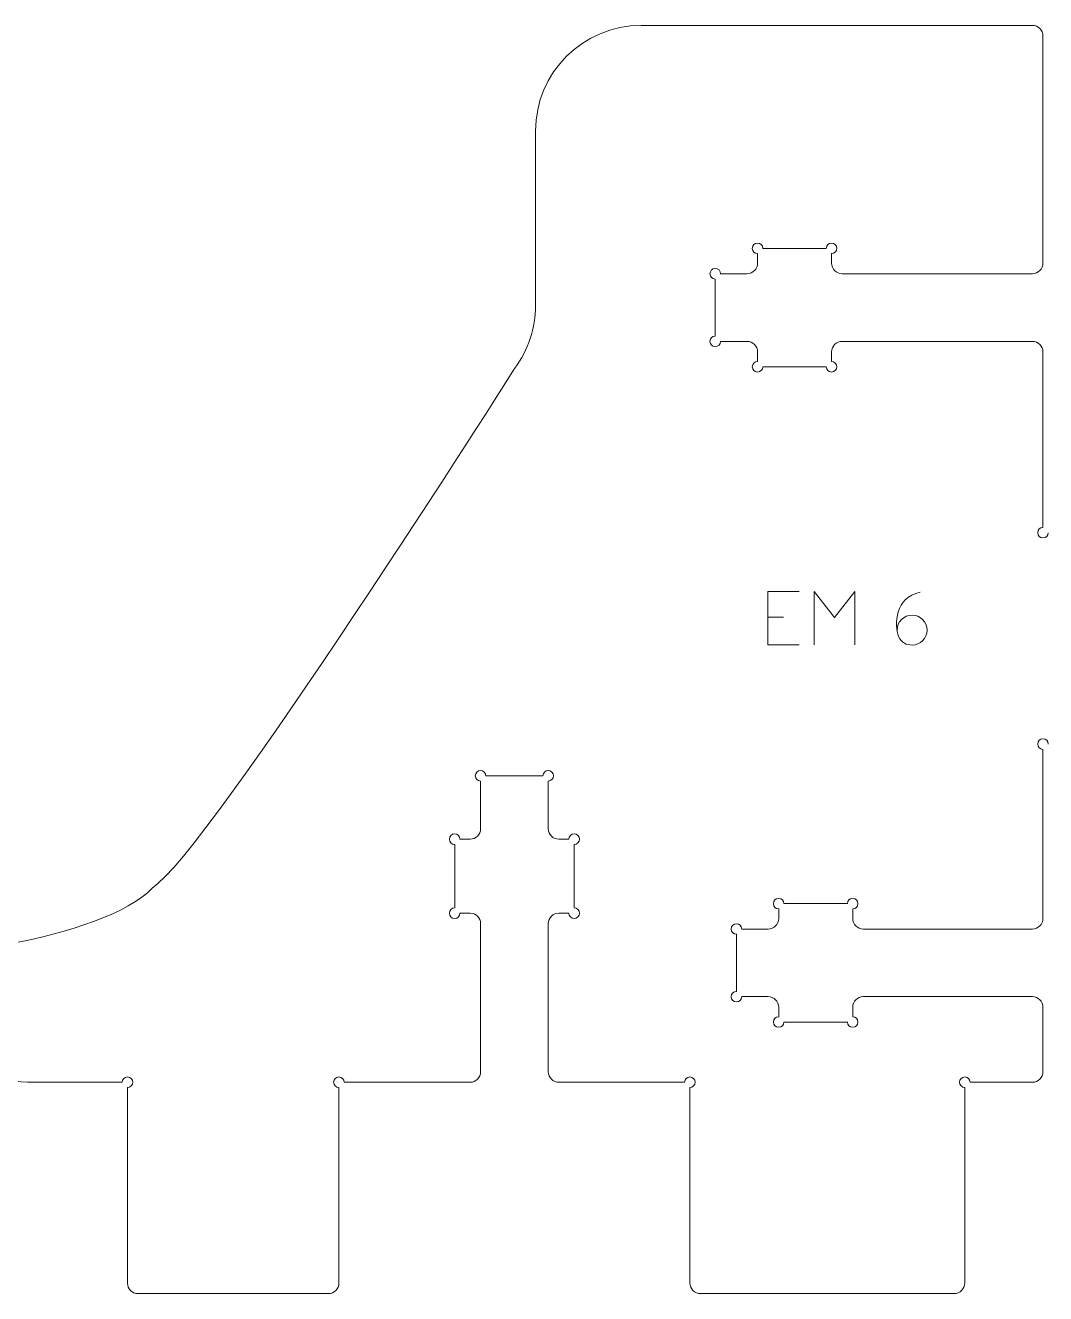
# Model space of a CAD drawing. Header units: inches. Extents: x 2 to 349, y -345 to -5.
# Drawn here: x 218.6 to 266.8, y -288.7 to -228.7 of the extents above; entities that cross this region are included whole.
import ezdxf

# ---------------------------------------------------------------- set-up
doc = ezdxf.new("R2010")
doc.units = ezdxf.units.IN
doc.header["$MEASUREMENT"] = 0
doc.layers.add('exterieur', color=7, linetype='Continuous')
doc.layers.add('gravure', color=7, linetype='Continuous')

# ---------------------------------------------------------------- blocks, each defined once
blk = doc.blocks.new('block 1356')
at = {"layer": 'exterieur', "lineweight": 0}
blk.add_open_spline([(218.135, -272.071), (220.347, -271.672), (223.533, -270.681), (224.562, -269.492)], degree=3, dxfattribs=at)
blk = doc.blocks.new('block 1357')
at = {"layer": 'exterieur', "lineweight": 0}
blk.add_open_spline([(241.716, -244.903), (241.716, -244.903), (227.149, -267.899), (224.562, -269.492)], degree=3, dxfattribs=at)
blk = doc.blocks.new('block 1358')
at = {"layer": 'exterieur', "lineweight": 0}
blk.add_lwpolyline([(242.698, -233.681), (242.698, -241.927)], dxfattribs=at)
blk = doc.blocks.new('block 1359')
at = {"layer": 'exterieur', "lineweight": 0}
blk.add_lwpolyline([(266.198, -228.681), (247.698, -228.681)], dxfattribs=at)
blk = doc.blocks.new('block 1360')
at = {"layer": 'exterieur', "lineweight": 0}
blk.add_lwpolyline([(266.698, -239.931), (266.698, -229.181)], dxfattribs=at)
blk = doc.blocks.new('block 1361')
at = {"layer": 'exterieur', "lineweight": 0}
blk.add_lwpolyline([(266.198, -240.431), (257.197, -240.431)], dxfattribs=at)
blk = doc.blocks.new('block 1362')
at = {"layer": 'exterieur', "lineweight": 0}
blk.add_lwpolyline([(256.698, -239.931), (256.698, -239.481)], dxfattribs=at)
blk = doc.blocks.new('block 1363')
at = {"layer": 'exterieur', "lineweight": 0}
blk.add_lwpolyline([(256.448, -239.231), (253.448, -239.231)], dxfattribs=at)
blk = doc.blocks.new('block 1364')
at = {"layer": 'exterieur', "lineweight": 0}
blk.add_lwpolyline([(253.198, -239.481), (253.198, -239.931)], dxfattribs=at)
blk = doc.blocks.new('block 1365')
at = {"layer": 'exterieur', "lineweight": 0}
blk.add_lwpolyline([(252.697, -240.431), (251.448, -240.431)], dxfattribs=at)
blk = doc.blocks.new('block 1366')
at = {"layer": 'exterieur', "lineweight": 0}
blk.add_lwpolyline([(251.197, -243.381), (251.197, -240.681)], dxfattribs=at)
blk = doc.blocks.new('block 1367')
at = {"layer": 'exterieur', "lineweight": 0}
blk.add_lwpolyline([(252.697, -243.631), (251.448, -243.631)], dxfattribs=at)
blk = doc.blocks.new('block 1368')
at = {"layer": 'exterieur', "lineweight": 0}
blk.add_lwpolyline([(253.198, -244.581), (253.198, -244.131)], dxfattribs=at)
blk = doc.blocks.new('block 1369')
at = {"layer": 'exterieur', "lineweight": 0}
blk.add_lwpolyline([(256.448, -244.831), (253.448, -244.831)], dxfattribs=at)
blk = doc.blocks.new('block 1370')
at = {"layer": 'exterieur', "lineweight": 0}
blk.add_lwpolyline([(256.698, -244.131), (256.698, -244.581)], dxfattribs=at)
blk = doc.blocks.new('block 1371')
at = {"layer": 'exterieur', "lineweight": 0}
blk.add_lwpolyline([(266.198, -243.631), (257.197, -243.631)], dxfattribs=at)
blk = doc.blocks.new('block 1372')
at = {"layer": 'exterieur', "lineweight": 0}
blk.add_lwpolyline([(266.698, -252.431), (266.698, -244.131)], dxfattribs=at)
blk = doc.blocks.new('block 1376')
at = {"layer": 'exterieur', "lineweight": 0}
blk.add_lwpolyline([(266.698, -270.931), (266.698, -262.931)], dxfattribs=at)
blk = doc.blocks.new('block 1377')
at = {"layer": 'exterieur', "lineweight": 0}
blk.add_lwpolyline([(266.198, -271.431), (258.198, -271.431)], dxfattribs=at)
blk = doc.blocks.new('block 1378')
at = {"layer": 'exterieur', "lineweight": 0}
blk.add_lwpolyline([(257.698, -270.931), (257.698, -270.481)], dxfattribs=at)
blk = doc.blocks.new('block 1379')
at = {"layer": 'exterieur', "lineweight": 0}
blk.add_lwpolyline([(257.448, -270.231), (254.448, -270.231)], dxfattribs=at)
blk = doc.blocks.new('block 1380')
at = {"layer": 'exterieur', "lineweight": 0}
blk.add_lwpolyline([(254.197, -270.481), (254.197, -270.931)], dxfattribs=at)
blk = doc.blocks.new('block 1381')
at = {"layer": 'exterieur', "lineweight": 0}
blk.add_lwpolyline([(253.698, -271.431), (252.448, -271.431)], dxfattribs=at)
blk = doc.blocks.new('block 1382')
at = {"layer": 'exterieur', "lineweight": 0}
blk.add_lwpolyline([(252.198, -274.381), (252.198, -271.681)], dxfattribs=at)
blk = doc.blocks.new('block 1383')
at = {"layer": 'exterieur', "lineweight": 0}
blk.add_lwpolyline([(253.698, -274.631), (252.448, -274.631)], dxfattribs=at)
blk = doc.blocks.new('block 1384')
at = {"layer": 'exterieur', "lineweight": 0}
blk.add_lwpolyline([(254.197, -275.581), (254.197, -275.131)], dxfattribs=at)
blk = doc.blocks.new('block 1385')
at = {"layer": 'exterieur', "lineweight": 0}
blk.add_lwpolyline([(257.448, -275.831), (254.448, -275.831)], dxfattribs=at)
blk = doc.blocks.new('block 1386')
at = {"layer": 'exterieur', "lineweight": 0}
blk.add_lwpolyline([(257.698, -275.131), (257.698, -275.581)], dxfattribs=at)
blk = doc.blocks.new('block 1387')
at = {"layer": 'exterieur', "lineweight": 0}
blk.add_lwpolyline([(266.198, -274.631), (258.198, -274.631)], dxfattribs=at)
blk = doc.blocks.new('block 1388')
at = {"layer": 'exterieur', "lineweight": 0}
blk.add_lwpolyline([(266.698, -278.181), (266.698, -275.131)], dxfattribs=at)
blk = doc.blocks.new('block 1389')
at = {"layer": 'exterieur', "lineweight": 0}
blk.add_lwpolyline([(263.248, -278.681), (266.198, -278.681)], dxfattribs=at)
blk = doc.blocks.new('block 1390')
at = {"layer": 'exterieur', "lineweight": 0}
blk.add_lwpolyline([(262.998, -288.181), (262.998, -278.931)], dxfattribs=at)
blk = doc.blocks.new('block 1391')
at = {"layer": 'exterieur', "lineweight": 0}
blk.add_lwpolyline([(250.498, -288.681), (262.498, -288.681)], dxfattribs=at)
blk = doc.blocks.new('block 1392')
at = {"layer": 'exterieur', "lineweight": 0}
blk.add_lwpolyline([(249.998, -278.931), (249.998, -288.181)], dxfattribs=at)
blk = doc.blocks.new('block 1393')
at = {"layer": 'exterieur', "lineweight": 0}
blk.add_lwpolyline([(243.798, -278.681), (249.748, -278.681)], dxfattribs=at)
blk = doc.blocks.new('block 1394')
at = {"layer": 'exterieur', "lineweight": 0}
blk.add_lwpolyline([(243.298, -271.181), (243.298, -278.181)], dxfattribs=at)
blk = doc.blocks.new('block 1395')
at = {"layer": 'exterieur', "lineweight": 0}
blk.add_lwpolyline([(244.273, -270.681), (243.798, -270.681)], dxfattribs=at)
blk = doc.blocks.new('block 1396')
at = {"layer": 'exterieur', "lineweight": 0}
blk.add_lwpolyline([(244.523, -267.431), (244.523, -270.431)], dxfattribs=at)
blk = doc.blocks.new('block 1397')
at = {"layer": 'exterieur', "lineweight": 0}
blk.add_lwpolyline([(243.798, -267.181), (244.273, -267.181)], dxfattribs=at)
blk = doc.blocks.new('block 1398')
at = {"layer": 'exterieur', "lineweight": 0}
blk.add_lwpolyline([(243.298, -264.431), (243.298, -266.681)], dxfattribs=at)
blk = doc.blocks.new('block 1399')
at = {"layer": 'exterieur', "lineweight": 0}
blk.add_lwpolyline([(240.348, -264.181), (243.048, -264.181)], dxfattribs=at)
blk = doc.blocks.new('block 1400')
at = {"layer": 'exterieur', "lineweight": 0}
blk.add_lwpolyline([(240.098, -266.681), (240.098, -264.431)], dxfattribs=at)
blk = doc.blocks.new('block 1401')
at = {"layer": 'exterieur', "lineweight": 0}
blk.add_lwpolyline([(239.123, -267.181), (239.598, -267.181)], dxfattribs=at)
blk = doc.blocks.new('block 1402')
at = {"layer": 'exterieur', "lineweight": 0}
blk.add_lwpolyline([(238.873, -270.431), (238.873, -267.431)], dxfattribs=at)
blk = doc.blocks.new('block 1403')
at = {"layer": 'exterieur', "lineweight": 0}
blk.add_lwpolyline([(239.598, -270.681), (239.123, -270.681)], dxfattribs=at)
blk = doc.blocks.new('block 1404')
at = {"layer": 'exterieur', "lineweight": 0}
blk.add_lwpolyline([(240.098, -278.181), (240.098, -271.181)], dxfattribs=at)
blk = doc.blocks.new('block 1405')
at = {"layer": 'exterieur', "lineweight": 0}
blk.add_lwpolyline([(233.648, -278.681), (239.598, -278.681)], dxfattribs=at)
blk = doc.blocks.new('block 1406')
at = {"layer": 'exterieur', "lineweight": 0}
blk.add_lwpolyline([(233.398, -288.181), (233.398, -278.931)], dxfattribs=at)
blk = doc.blocks.new('block 1407')
at = {"layer": 'exterieur', "lineweight": 0}
blk.add_lwpolyline([(223.898, -288.681), (232.898, -288.681)], dxfattribs=at)
blk = doc.blocks.new('block 1408')
at = {"layer": 'exterieur', "lineweight": 0}
blk.add_lwpolyline([(223.398, -278.931), (223.398, -288.181)], dxfattribs=at)
blk = doc.blocks.new('block 1409')
at = {"layer": 'exterieur', "lineweight": 0}
blk.add_lwpolyline([(218.668, -278.681), (223.148, -278.681)], dxfattribs=at)
blk = doc.blocks.new('block 1411')
at = {"layer": 'exterieur', "lineweight": 0}
blk.add_open_spline([(242.698, -241.927), (242.698, -242.999), (242.353, -244.042), (241.716, -244.903)], degree=3, dxfattribs=at)
blk = doc.blocks.new('block 1412')
at = {"layer": 'exterieur', "lineweight": 0}
blk.add_open_spline([(247.698, -228.681), (244.936, -228.681), (242.698, -230.92), (242.698, -233.681)], degree=3, dxfattribs=at)
blk = doc.blocks.new('block 1413')
at = {"layer": 'exterieur', "lineweight": 0}
blk.add_open_spline([(266.698, -229.181), (266.698, -228.905), (266.474, -228.681), (266.198, -228.681)], degree=3, dxfattribs=at)
blk = doc.blocks.new('block 1414')
at = {"layer": 'exterieur', "lineweight": 0}
blk.add_open_spline([(266.198, -240.431), (266.474, -240.431), (266.698, -240.207), (266.698, -239.931)], degree=3, dxfattribs=at)
blk = doc.blocks.new('block 1415')
at = {"layer": 'exterieur', "lineweight": 0}
blk.add_open_spline([(256.698, -239.931), (256.698, -240.207), (256.922, -240.431), (257.197, -240.431)], degree=3, dxfattribs=at)
blk = doc.blocks.new('block 1416')
at = {"layer": 'exterieur', "lineweight": 0}
blk.add_open_spline([(256.698, -239.481), (256.836, -239.481), (256.948, -239.369), (256.948, -239.231), (256.948, -239.093), (256.836, -238.981), (256.698, -238.981), (256.559, -238.981), (256.448, -239.093), (256.448, -239.231)], degree=3, knots=[0, 0, 0, 0, 1, 1, 1, 2, 2, 2, 3, 3, 3, 3], dxfattribs=at)
blk = doc.blocks.new('block 1417')
at = {"layer": 'exterieur', "lineweight": 0}
blk.add_open_spline([(253.448, -239.231), (253.448, -239.093), (253.336, -238.981), (253.198, -238.981), (253.06, -238.981), (252.948, -239.093), (252.948, -239.231), (252.948, -239.369), (253.06, -239.481), (253.198, -239.481)], degree=3, knots=[0, 0, 0, 0, 1, 1, 1, 2, 2, 2, 3, 3, 3, 3], dxfattribs=at)
blk = doc.blocks.new('block 1418')
at = {"layer": 'exterieur', "lineweight": 0}
blk.add_open_spline([(252.697, -240.431), (252.974, -240.431), (253.198, -240.207), (253.198, -239.931)], degree=3, dxfattribs=at)
blk = doc.blocks.new('block 1419')
at = {"layer": 'exterieur', "lineweight": 0}
blk.add_open_spline([(251.448, -240.431), (251.448, -240.293), (251.336, -240.181), (251.197, -240.181), (251.06, -240.181), (250.948, -240.293), (250.948, -240.431), (250.948, -240.569), (251.06, -240.681), (251.197, -240.681)], degree=3, knots=[0, 0, 0, 0, 1, 1, 1, 2, 2, 2, 3, 3, 3, 3], dxfattribs=at)
blk = doc.blocks.new('block 1420')
at = {"layer": 'exterieur', "lineweight": 0}
blk.add_open_spline([(251.197, -243.381), (251.06, -243.381), (250.948, -243.493), (250.948, -243.631), (250.948, -243.769), (251.06, -243.881), (251.197, -243.881), (251.336, -243.881), (251.448, -243.769), (251.448, -243.631)], degree=3, knots=[0, 0, 0, 0, 1, 1, 1, 2, 2, 2, 3, 3, 3, 3], dxfattribs=at)
blk = doc.blocks.new('block 1421')
at = {"layer": 'exterieur', "lineweight": 0}
blk.add_open_spline([(253.198, -244.131), (253.198, -243.855), (252.974, -243.631), (252.697, -243.631)], degree=3, dxfattribs=at)
blk = doc.blocks.new('block 1422')
at = {"layer": 'exterieur', "lineweight": 0}
blk.add_open_spline([(253.198, -244.581), (253.06, -244.581), (252.948, -244.693), (252.948, -244.831), (252.948, -244.969), (253.06, -245.081), (253.198, -245.081), (253.336, -245.081), (253.448, -244.969), (253.448, -244.831)], degree=3, knots=[0, 0, 0, 0, 1, 1, 1, 2, 2, 2, 3, 3, 3, 3], dxfattribs=at)
blk = doc.blocks.new('block 1423')
at = {"layer": 'exterieur', "lineweight": 0}
blk.add_open_spline([(256.448, -244.831), (256.448, -244.969), (256.559, -245.081), (256.698, -245.081), (256.836, -245.081), (256.948, -244.969), (256.948, -244.831), (256.948, -244.693), (256.836, -244.581), (256.698, -244.581)], degree=3, knots=[0, 0, 0, 0, 1, 1, 1, 2, 2, 2, 3, 3, 3, 3], dxfattribs=at)
blk = doc.blocks.new('block 1424')
at = {"layer": 'exterieur', "lineweight": 0}
blk.add_open_spline([(257.197, -243.631), (256.922, -243.631), (256.698, -243.855), (256.698, -244.131)], degree=3, dxfattribs=at)
blk = doc.blocks.new('block 1425')
at = {"layer": 'exterieur', "lineweight": 0}
blk.add_open_spline([(266.698, -244.131), (266.698, -243.855), (266.474, -243.631), (266.198, -243.631)], degree=3, dxfattribs=at)
blk = doc.blocks.new('block 1426')
at = {"layer": 'exterieur', "lineweight": 0}
blk.add_open_spline([(266.698, -252.431), (266.56, -252.431), (266.447, -252.543), (266.447, -252.681), (266.447, -252.819), (266.56, -252.931), (266.698, -252.931), (266.836, -252.931), (266.948, -252.819), (266.948, -252.681)], degree=3, knots=[0, 0, 0, 0, 1, 1, 1, 2, 2, 2, 3, 3, 3, 3], dxfattribs=at)
blk = doc.blocks.new('block 1429')
at = {"layer": 'exterieur', "lineweight": 0}
blk.add_open_spline([(266.948, -262.681), (266.948, -262.543), (266.836, -262.431), (266.698, -262.431), (266.56, -262.431), (266.447, -262.543), (266.447, -262.681), (266.447, -262.819), (266.56, -262.931), (266.698, -262.931)], degree=3, knots=[0, 0, 0, 0, 1, 1, 1, 2, 2, 2, 3, 3, 3, 3], dxfattribs=at)
blk = doc.blocks.new('block 1430')
at = {"layer": 'exterieur', "lineweight": 0}
blk.add_open_spline([(266.198, -271.431), (266.474, -271.431), (266.698, -271.207), (266.698, -270.931)], degree=3, dxfattribs=at)
blk = doc.blocks.new('block 1431')
at = {"layer": 'exterieur', "lineweight": 0}
blk.add_open_spline([(257.698, -270.931), (257.698, -271.207), (257.922, -271.431), (258.198, -271.431)], degree=3, dxfattribs=at)
blk = doc.blocks.new('block 1432')
at = {"layer": 'exterieur', "lineweight": 0}
blk.add_open_spline([(257.698, -270.481), (257.836, -270.481), (257.948, -270.369), (257.948, -270.231), (257.948, -270.093), (257.836, -269.981), (257.698, -269.981), (257.56, -269.981), (257.448, -270.093), (257.448, -270.231)], degree=3, knots=[0, 0, 0, 0, 1, 1, 1, 2, 2, 2, 3, 3, 3, 3], dxfattribs=at)
blk = doc.blocks.new('block 1433')
at = {"layer": 'exterieur', "lineweight": 0}
blk.add_open_spline([(254.448, -270.231), (254.448, -270.093), (254.336, -269.981), (254.197, -269.981), (254.06, -269.981), (253.948, -270.093), (253.948, -270.231), (253.948, -270.369), (254.06, -270.481), (254.197, -270.481)], degree=3, knots=[0, 0, 0, 0, 1, 1, 1, 2, 2, 2, 3, 3, 3, 3], dxfattribs=at)
blk = doc.blocks.new('block 1434')
at = {"layer": 'exterieur', "lineweight": 0}
blk.add_open_spline([(253.698, -271.431), (253.974, -271.431), (254.197, -271.207), (254.197, -270.931)], degree=3, dxfattribs=at)
blk = doc.blocks.new('block 1435')
at = {"layer": 'exterieur', "lineweight": 0}
blk.add_open_spline([(252.448, -271.431), (252.448, -271.293), (252.336, -271.181), (252.198, -271.181), (252.059, -271.181), (251.948, -271.293), (251.948, -271.431), (251.948, -271.569), (252.059, -271.681), (252.198, -271.681)], degree=3, knots=[0, 0, 0, 0, 1, 1, 1, 2, 2, 2, 3, 3, 3, 3], dxfattribs=at)
blk = doc.blocks.new('block 1436')
at = {"layer": 'exterieur', "lineweight": 0}
blk.add_open_spline([(252.198, -274.381), (252.059, -274.381), (251.948, -274.493), (251.948, -274.631), (251.948, -274.769), (252.059, -274.881), (252.198, -274.881), (252.336, -274.881), (252.448, -274.769), (252.448, -274.631)], degree=3, knots=[0, 0, 0, 0, 1, 1, 1, 2, 2, 2, 3, 3, 3, 3], dxfattribs=at)
blk = doc.blocks.new('block 1437')
at = {"layer": 'exterieur', "lineweight": 0}
blk.add_open_spline([(254.197, -275.131), (254.197, -274.855), (253.974, -274.631), (253.698, -274.631)], degree=3, dxfattribs=at)
blk = doc.blocks.new('block 1438')
at = {"layer": 'exterieur', "lineweight": 0}
blk.add_open_spline([(254.197, -275.581), (254.06, -275.581), (253.948, -275.693), (253.948, -275.831), (253.948, -275.969), (254.06, -276.081), (254.197, -276.081), (254.336, -276.081), (254.448, -275.969), (254.448, -275.831)], degree=3, knots=[0, 0, 0, 0, 1, 1, 1, 2, 2, 2, 3, 3, 3, 3], dxfattribs=at)
blk = doc.blocks.new('block 1439')
at = {"layer": 'exterieur', "lineweight": 0}
blk.add_open_spline([(257.448, -275.831), (257.448, -275.969), (257.56, -276.081), (257.698, -276.081), (257.836, -276.081), (257.948, -275.969), (257.948, -275.831), (257.948, -275.693), (257.836, -275.581), (257.698, -275.581)], degree=3, knots=[0, 0, 0, 0, 1, 1, 1, 2, 2, 2, 3, 3, 3, 3], dxfattribs=at)
blk = doc.blocks.new('block 1440')
at = {"layer": 'exterieur', "lineweight": 0}
blk.add_open_spline([(258.198, -274.631), (257.922, -274.631), (257.698, -274.855), (257.698, -275.131)], degree=3, dxfattribs=at)
blk = doc.blocks.new('block 1441')
at = {"layer": 'exterieur', "lineweight": 0}
blk.add_open_spline([(266.698, -275.131), (266.698, -274.855), (266.474, -274.631), (266.198, -274.631)], degree=3, dxfattribs=at)
blk = doc.blocks.new('block 1442')
at = {"layer": 'exterieur', "lineweight": 0}
blk.add_open_spline([(266.198, -278.681), (266.474, -278.681), (266.698, -278.457), (266.698, -278.181)], degree=3, dxfattribs=at)
blk = doc.blocks.new('block 1443')
at = {"layer": 'exterieur', "lineweight": 0}
blk.add_open_spline([(263.248, -278.681), (263.248, -278.543), (263.136, -278.431), (262.998, -278.431), (262.86, -278.431), (262.747, -278.543), (262.747, -278.681), (262.747, -278.819), (262.86, -278.931), (262.998, -278.931)], degree=3, knots=[0, 0, 0, 0, 1, 1, 1, 2, 2, 2, 3, 3, 3, 3], dxfattribs=at)
blk = doc.blocks.new('block 1444')
at = {"layer": 'exterieur', "lineweight": 0}
blk.add_open_spline([(262.498, -288.681), (262.774, -288.681), (262.998, -288.457), (262.998, -288.181)], degree=3, dxfattribs=at)
blk = doc.blocks.new('block 1445')
at = {"layer": 'exterieur', "lineweight": 0}
blk.add_open_spline([(249.998, -288.181), (249.998, -288.457), (250.222, -288.681), (250.498, -288.681)], degree=3, dxfattribs=at)
blk = doc.blocks.new('block 1446')
at = {"layer": 'exterieur', "lineweight": 0}
blk.add_open_spline([(249.998, -278.931), (250.136, -278.931), (250.248, -278.819), (250.248, -278.681), (250.248, -278.543), (250.136, -278.431), (249.998, -278.431), (249.859, -278.431), (249.748, -278.543), (249.748, -278.681)], degree=3, knots=[0, 0, 0, 0, 1, 1, 1, 2, 2, 2, 3, 3, 3, 3], dxfattribs=at)
blk = doc.blocks.new('block 1447')
at = {"layer": 'exterieur', "lineweight": 0}
blk.add_open_spline([(243.298, -278.181), (243.298, -278.457), (243.522, -278.681), (243.798, -278.681)], degree=3, dxfattribs=at)
blk = doc.blocks.new('block 1448')
at = {"layer": 'exterieur', "lineweight": 0}
blk.add_open_spline([(243.798, -270.681), (243.522, -270.681), (243.298, -270.905), (243.298, -271.181)], degree=3, dxfattribs=at)
blk = doc.blocks.new('block 1449')
at = {"layer": 'exterieur', "lineweight": 0}
blk.add_open_spline([(244.273, -270.681), (244.273, -270.819), (244.384, -270.931), (244.523, -270.931), (244.661, -270.931), (244.773, -270.819), (244.773, -270.681), (244.773, -270.543), (244.661, -270.431), (244.523, -270.431)], degree=3, knots=[0, 0, 0, 0, 1, 1, 1, 2, 2, 2, 3, 3, 3, 3], dxfattribs=at)
blk = doc.blocks.new('block 1450')
at = {"layer": 'exterieur', "lineweight": 0}
blk.add_open_spline([(244.523, -267.431), (244.661, -267.431), (244.773, -267.319), (244.773, -267.181), (244.773, -267.043), (244.661, -266.931), (244.523, -266.931), (244.384, -266.931), (244.273, -267.043), (244.273, -267.181)], degree=3, knots=[0, 0, 0, 0, 1, 1, 1, 2, 2, 2, 3, 3, 3, 3], dxfattribs=at)
blk = doc.blocks.new('block 1451')
at = {"layer": 'exterieur', "lineweight": 0}
blk.add_open_spline([(243.298, -266.681), (243.298, -266.957), (243.522, -267.181), (243.798, -267.181)], degree=3, dxfattribs=at)
blk = doc.blocks.new('block 1452')
at = {"layer": 'exterieur', "lineweight": 0}
blk.add_open_spline([(243.298, -264.431), (243.436, -264.431), (243.548, -264.319), (243.548, -264.181), (243.548, -264.043), (243.436, -263.931), (243.298, -263.931), (243.16, -263.931), (243.048, -264.043), (243.048, -264.181)], degree=3, knots=[0, 0, 0, 0, 1, 1, 1, 2, 2, 2, 3, 3, 3, 3], dxfattribs=at)
blk = doc.blocks.new('block 1453')
at = {"layer": 'exterieur', "lineweight": 0}
blk.add_open_spline([(240.348, -264.181), (240.348, -264.043), (240.236, -263.931), (240.098, -263.931), (239.96, -263.931), (239.848, -264.043), (239.848, -264.181), (239.848, -264.319), (239.96, -264.431), (240.098, -264.431)], degree=3, knots=[0, 0, 0, 0, 1, 1, 1, 2, 2, 2, 3, 3, 3, 3], dxfattribs=at)
blk = doc.blocks.new('block 1454')
at = {"layer": 'exterieur', "lineweight": 0}
blk.add_open_spline([(239.598, -267.181), (239.874, -267.181), (240.098, -266.957), (240.098, -266.681)], degree=3, dxfattribs=at)
blk = doc.blocks.new('block 1455')
at = {"layer": 'exterieur', "lineweight": 0}
blk.add_open_spline([(239.123, -267.181), (239.123, -267.043), (239.011, -266.931), (238.873, -266.931), (238.734, -266.931), (238.623, -267.043), (238.623, -267.181), (238.623, -267.319), (238.734, -267.431), (238.873, -267.431)], degree=3, knots=[0, 0, 0, 0, 1, 1, 1, 2, 2, 2, 3, 3, 3, 3], dxfattribs=at)
blk = doc.blocks.new('block 1456')
at = {"layer": 'exterieur', "lineweight": 0}
blk.add_open_spline([(238.873, -270.431), (238.734, -270.431), (238.623, -270.543), (238.623, -270.681), (238.623, -270.819), (238.734, -270.931), (238.873, -270.931), (239.011, -270.931), (239.123, -270.819), (239.123, -270.681)], degree=3, knots=[0, 0, 0, 0, 1, 1, 1, 2, 2, 2, 3, 3, 3, 3], dxfattribs=at)
blk = doc.blocks.new('block 1457')
at = {"layer": 'exterieur', "lineweight": 0}
blk.add_open_spline([(240.098, -271.181), (240.098, -270.905), (239.874, -270.681), (239.598, -270.681)], degree=3, dxfattribs=at)
blk = doc.blocks.new('block 1458')
at = {"layer": 'exterieur', "lineweight": 0}
blk.add_open_spline([(239.598, -278.681), (239.874, -278.681), (240.098, -278.457), (240.098, -278.181)], degree=3, dxfattribs=at)
blk = doc.blocks.new('block 1459')
at = {"layer": 'exterieur', "lineweight": 0}
blk.add_open_spline([(233.648, -278.681), (233.648, -278.543), (233.536, -278.431), (233.398, -278.431), (233.259, -278.431), (233.148, -278.543), (233.148, -278.681), (233.148, -278.819), (233.259, -278.931), (233.398, -278.931)], degree=3, knots=[0, 0, 0, 0, 1, 1, 1, 2, 2, 2, 3, 3, 3, 3], dxfattribs=at)
blk = doc.blocks.new('block 1460')
at = {"layer": 'exterieur', "lineweight": 0}
blk.add_open_spline([(232.898, -288.681), (233.174, -288.681), (233.398, -288.457), (233.398, -288.181)], degree=3, dxfattribs=at)
blk = doc.blocks.new('block 1461')
at = {"layer": 'exterieur', "lineweight": 0}
blk.add_open_spline([(223.398, -288.181), (223.398, -288.457), (223.621, -288.681), (223.898, -288.681)], degree=3, dxfattribs=at)
blk = doc.blocks.new('block 1462')
at = {"layer": 'exterieur', "lineweight": 0}
blk.add_open_spline([(223.398, -278.931), (223.536, -278.931), (223.648, -278.819), (223.648, -278.681), (223.648, -278.543), (223.536, -278.431), (223.398, -278.431), (223.26, -278.431), (223.148, -278.543), (223.148, -278.681)], degree=3, knots=[0, 0, 0, 0, 1, 1, 1, 2, 2, 2, 3, 3, 3, 3], dxfattribs=at)
blk = doc.blocks.new('block 1463')
at = {"layer": 'exterieur', "lineweight": 0}
blk.add_open_spline([(215.668, -275.681), (215.668, -277.338), (217.011, -278.681), (218.668, -278.681)], degree=3, dxfattribs=at)
blk = doc.blocks.new('block 2926')
at = {"layer": 'gravure', "lineweight": 0}
for points in [[(253.681, -255.469), (253.681, -257.991)], [(253.681, -255.469), (255.168, -255.469)], [(255.881, -257.991), (255.881, -255.469), (256.84, -256.694), (257.799, -255.469), (257.799, -257.991)], [(253.681, -256.682), (254.425, -256.682)], [(253.681, -257.991), (255.168, -257.991)]]:
    blk.add_lwpolyline(points, dxfattribs=at)
blk = doc.blocks.new('block 2925')
at = {"layer": 'gravure', "lineweight": 0}
blk.add_open_spline([(259.796, -257.291), (259.796, -256.899), (260.113, -256.581), (260.505, -256.581), (260.896, -256.581), (261.214, -256.899), (261.214, -257.291), (261.214, -257.682), (260.896, -258), (260.505, -258), (260.26, -258), (259.993, -257.886), (259.871, -257.596), (259.639, -257.044), (259.719, -255.729), (260.885, -255.498)], degree=3, knots=[0, 0, 0, 0, 1, 1, 1, 2, 2, 2, 3, 3, 3, 4, 4, 4, 5, 5, 5, 5], dxfattribs=at)
at = {"layer": 'gravure'}
blk.add_blockref('block 2926', (0, 0), dxfattribs=at)

msp = doc.modelspace()

# ---------------------------------------------------------------- block references
at = {"layer": 'exterieur'}
for name in ['block 1412', 'block 1359', 'block 1413', 'block 1360', 'block 1358', 'block 1417', 'block 1363', 'block 1416', 'block 1418', 'block 1364', 'block 1362', 'block 1415', 'block 1414', 'block 1419', 'block 1365', 'block 1361', 'block 1366', 'block 1411', 'block 1420', 'block 1367', 'block 1421', 'block 1368', 'block 1424', 'block 1370', 'block 1371', 'block 1425', 'block 1372', 'block 1422', 'block 1423', 'block 1357', 'block 1369', 'block 1426', 'block 1429', 'block 1376', 'block 1453', 'block 1452', 'block 1400', 'block 1399', 'block 1398', 'block 1455', 'block 1454', 'block 1451', 'block 1450', 'block 1402', 'block 1401', 'block 1397', 'block 1396', 'block 1356', 'block 1433', 'block 1432', 'block 1456', 'block 1449', 'block 1380', 'block 1379', 'block 1378', 'block 1403', 'block 1457', 'block 1404', 'block 1448', 'block 1394', 'block 1395', 'block 1435', 'block 1434', 'block 1431', 'block 1430', 'block 1382', 'block 1381', 'block 1377', 'block 1436', 'block 1383', 'block 1437', 'block 1440', 'block 1387', 'block 1441', 'block 1384', 'block 1386', 'block 1388', 'block 1463', 'block 1438', 'block 1385', 'block 1439', 'block 1458', 'block 1447', 'block 1442', 'block 1409', 'block 1462', 'block 1408', 'block 1459', 'block 1406', 'block 1405', 'block 1393', 'block 1446', 'block 1392', 'block 1443', 'block 1390', 'block 1389', 'block 1461', 'block 1460', 'block 1445', 'block 1444', 'block 1407', 'block 1391']:
    msp.add_blockref(name, (0, 0), dxfattribs=at)
at = {"layer": 'gravure'}
msp.add_blockref('block 2925', (0, 0), dxfattribs=at)

doc.saveas('drawing.dxf')
